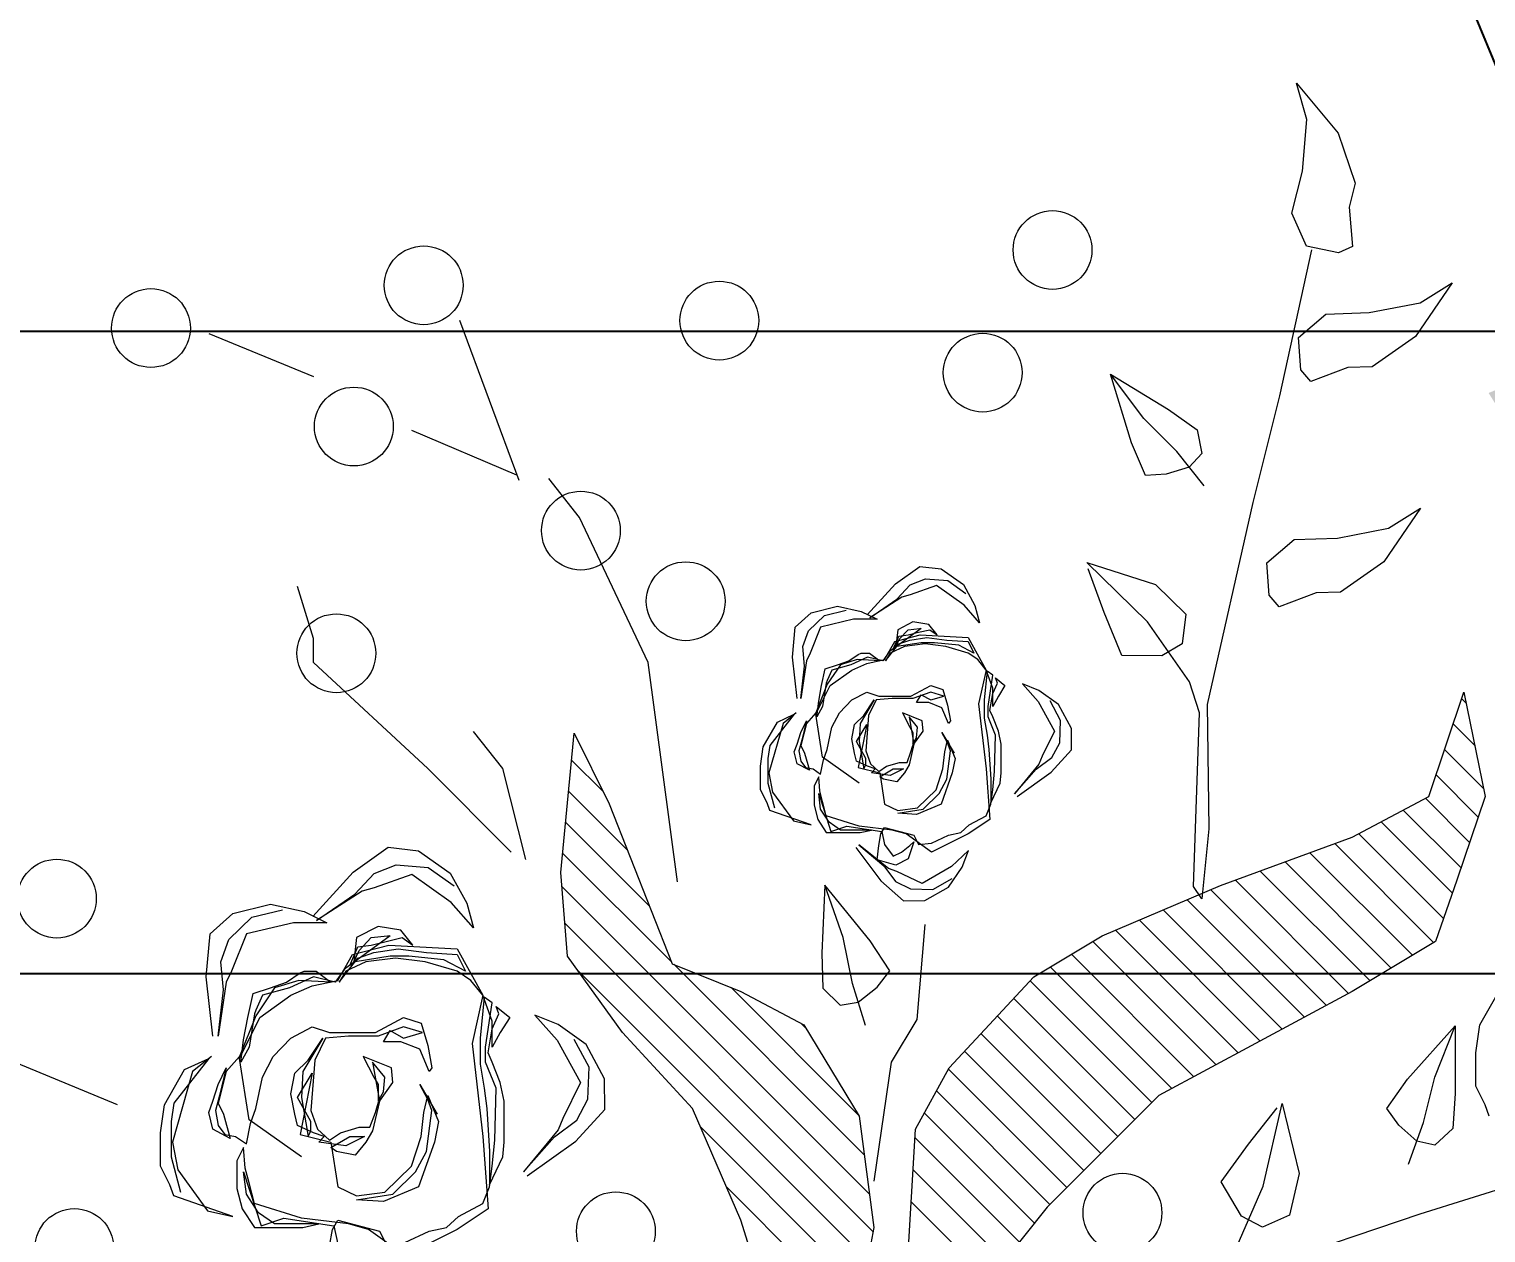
# Model space of a CAD drawing. Header units: millimetres. Extents: x -122165 to 59500, y -31598 to 53500.
# Drawn here: x 2265.6 to 2719.4, y 16633.2 to 17008 of the extents above; entities that cross this region are included whole.
import ezdxf
from ezdxf import colors
from ezdxf.entities.mleader import LeaderData, LeaderLine
from ezdxf.math import Vec2, Vec3

# ---------------------------------------------------------------- set-up
doc = ezdxf.new("R2010")
doc.units = ezdxf.units.MM
doc.header["$MEASUREMENT"] = 0
doc.layers.add('Ano_Line_Parking', color=8, linetype='Continuous')
for name, color, linetype, lineweight in [('ARC_A_ R.C.C', 162, 'Continuous', 40), ('ARC_A_R.C.C. Hatch', 8, 'Continuous', 5), ('I_Fur_text', 7, 'Continuous', 25), ('Lan_Planter', 74, 'Continuous', 13)]:
    doc.layers.add(name, color=color, linetype=linetype, lineweight=lineweight)
doc.styles.get("Standard").update_dxf_attribs({"font": 'ARIALN.TTF'})

# ---------------------------------------------------------------- blocks, each defined once
blk = doc.blocks.new('ARC$1$Existing Layout$0$col gf 180116')
at = {"layer": 'ARC_A_R.C.C. Hatch'}
h = blk.add_hatch(color=256, dxfattribs=at)
h.dxf.hatch_style = 1
h.paths.add_polyline_path([(201.73999, 26.78621), (202.64, 26.78621), (202.64, 26.48621), (201.73999, 26.48621)])
edge = h.paths.add_edge_path()
edge.add_line((216.33999, 22.98621), (216.13999, 22.98621))
edge.add_line((216.13999, 22.98621), (216.13999, 25.58621))
edge.add_line((216.13999, 25.58621), (218.33999, 25.58621))
edge.add_line((218.33999, 25.58621), (218.33999, 22.98621))
edge.add_line((218.33999, 22.98621), (218.03999, 22.98621))
h.paths.add_polyline_path([(207.13999, 25.88621), (207.43999, 25.88621), (207.43999, 26.78621), (207.13999, 26.78621)])
h.paths.add_polyline_path([(208.03999, 20.48621), (208.03999, 20.78621), (207.13999, 20.78621), (207.13999, 20.48621)])
h.paths.add_polyline_path([(202.63999, 32.78621), (202.63999, 32.48621), (201.73999, 32.48621), (201.73999, 32.78621)])
h.paths.add_polyline_path([(191.23999, 20.48621), (191.23999, 20.78621), (190.33999, 20.78621), (190.33999, 20.48621)])
h.paths.add_polyline_path([(184.03999, 20.48621), (184.03999, 20.78621), (183.13999, 20.78621), (183.13999, 20.48621)])
h.paths.add_polyline_path([(220.63999, 14.18621), (220.33999, 14.18621), (220.33999, 13.28621), (220.63999, 13.28621)])
h.paths.add_polyline_path([(220.63999, 20.48621), (220.63999, 20.78621), (219.73999, 20.78621), (219.73999, 20.48621)])
h.paths.add_polyline_path([(220.63999, 25.28621), (220.63999, 25.58621), (219.73999, 25.58621), (219.73999, 25.28621)])
h.paths.add_polyline_path([(220.63999, 32.78621), (220.63999, 32.48621), (219.73999, 32.48621), (219.73999, 32.78621)])
h.paths.add_polyline_path([(220.33999, 37.28621), (220.63999, 37.28621), (220.63999, 38.18621), (220.33999, 38.18621)])
h.paths.add_polyline_path([(201.13999, 43.28621), (201.43999, 43.28621), (201.43999, 44.18621), (201.13999, 44.18621)])
h.paths.add_polyline_path([(196.33999, 43.28621), (196.63999, 43.28621), (196.63999, 44.18621), (196.33999, 44.18621)])
h.paths.add_polyline_path([(190.33999, 43.28621), (190.63999, 43.28621), (190.63999, 44.18621), (190.33999, 44.18621)])
h.paths.add_polyline_path([(207.13999, 43.28621), (207.43999, 43.28621), (207.43999, 44.18621), (207.13999, 44.18621)])
h.paths.add_polyline_path([(220.63999, 56.78621), (220.33999, 56.78621), (220.33999, 55.88621), (220.63999, 55.88621)])
h.paths.add_polyline_path([(220.33999, 50.78621), (220.63999, 50.78621), (220.63999, 49.88621), (220.33999, 49.88621)])
h.paths.add_polyline_path([(226.33999, 50.78621), (226.63999, 50.78621), (226.63999, 49.88621), (226.33999, 49.88621)])
h.paths.add_polyline_path([(220.33999, 43.28621), (220.63999, 43.28621), (220.63999, 44.18621), (220.33999, 44.18621)])
h.paths.add_polyline_path([(232.63999, 44.18621), (232.63999, 43.88621), (231.73999, 43.88621), (231.73999, 44.18621)])
h.paths.add_polyline_path([(232.63999, 50.48621), (232.63999, 50.78621), (231.73999, 50.78621), (231.73999, 50.48621)])
h.paths.add_polyline_path([(232.63999, 55.88621), (232.63999, 56.18621), (231.73999, 56.18621), (231.73999, 55.88621)])
h.paths.add_polyline_path([(213.13999, 43.28621), (213.43999, 43.28621), (213.43999, 44.18621), (213.13999, 44.18621)])
h.paths.add_polyline_path([(226.63999, 7.88621), (226.63999, 8.18621), (225.73999, 8.18621), (225.73999, 7.88621)])
h.paths.add_polyline_path([(226.63999, 13.28621), (226.63999, 13.58621), (225.73999, 13.58621), (225.73999, 13.28621)])
h.paths.add_polyline_path([(201.73999, 20.78621), (201.73999, 20.48621), (202.63999, 20.48621), (202.63999, 20.78621)])
h.paths.add_polyline_path([(184.03999, 25.88621), (184.03999, 26.18621), (183.13999, 26.18621), (183.13999, 25.88621)])
h.paths.add_polyline_path([(183.13999, 14.18621), (183.13999, 13.88621), (184.03999, 13.88621), (184.03999, 14.18621)])
h.paths.add_polyline_path([(202.63999, 13.88621), (202.63999, 14.18621), (201.73999, 14.18621), (201.73999, 13.88621)])
h.paths.add_polyline_path([(196.33999, 13.28621), (196.63999, 13.28621), (196.63999, 14.18621), (196.33999, 14.18621)])
h.paths.add_polyline_path([(190.33999, 13.28621), (190.63999, 13.28621), (190.63999, 14.18621), (190.33999, 14.18621)])
h.paths.add_polyline_path([(196.33999, 25.88621), (196.63999, 25.88621), (196.63999, 26.78621), (196.33999, 26.78621)])
h.paths.add_polyline_path([(190.33999, 25.88621), (190.63999, 25.88621), (190.63999, 26.78621), (190.33999, 26.78621)])
h.paths.add_polyline_path([(214.03999, 13.28621), (214.03999, 13.58621), (213.13999, 13.58621), (213.13999, 13.28621)])
h.paths.add_polyline_path([(213.13999, 20.78621), (213.13999, 20.48621), (214.03999, 20.48621), (214.03999, 20.78621)])
h.paths.add_polyline_path([(213.43999, 26.78621), (213.13999, 26.78621), (213.13999, 25.88621), (213.43999, 25.88621)])
h.paths.add_polyline_path([(214.03999, 32.78621), (214.03999, 32.48621), (213.13999, 32.48621), (213.13999, 32.78621)])
h.paths.add_polyline_path([(214.03999, 7.88621), (214.03999, 8.18621), (213.13999, 8.18621), (213.13999, 7.88621)])
h.paths.add_polyline_path([(226.63999, 20.48621), (226.63999, 20.78621), (225.73999, 20.78621), (225.73999, 20.48621)])
h.paths.add_polyline_path([(226.63999, 25.28621), (226.63999, 25.58621), (225.73999, 25.58621), (225.73999, 25.28621)])
h.paths.add_polyline_path([(226.63999, 32.78621), (226.63999, 32.48621), (225.73999, 32.48621), (225.73999, 32.78621)])
h.paths.add_polyline_path([(226.63999, 37.28621), (226.63999, 37.58621), (225.73999, 37.58621), (225.73999, 37.28621)])
h.paths.add_polyline_path([(225.73999, 44.18621), (225.73999, 43.88621), (226.63999, 43.88621), (226.63999, 44.18621)])
h.paths.add_polyline_path([(226.63999, 56.78621), (226.33999, 56.78621), (226.33999, 55.88621), (226.63999, 55.88621)])
h.paths.add_polyline_path([(214.03999, 55.88621), (214.03999, 56.18621), (213.13999, 56.18621), (213.13999, 55.88621)])
h.paths.add_polyline_path([(213.13999, 37.28621), (213.43999, 37.28621), (213.43999, 38.18621), (213.13999, 38.18621)])
h.paths.add_polyline_path([(214.03999, 50.78621), (213.73999, 50.78621), (213.73999, 49.88621), (214.03999, 49.88621)])
h.paths.add_polyline_path([(207.13999, 37.28621), (207.43999, 37.28621), (207.43999, 38.18621), (207.13999, 38.18621)])
h.paths.add_polyline_path([(207.13999, 49.88621), (207.43999, 49.88621), (207.43999, 50.78621), (207.13999, 50.78621)])
h.paths.add_polyline_path([(183.13999, 50.18621), (183.13999, 49.88621), (184.03999, 49.88621), (184.03999, 50.18621)])
h.paths.add_polyline_path([(183.13999, 38.18621), (183.13999, 37.88621), (184.03999, 37.88621), (184.03999, 38.18621)])
h.paths.add_polyline_path([(201.73999, 37.58621), (201.73999, 37.28621), (202.63999, 37.28621), (202.63999, 37.58621)])
h.paths.add_polyline_path([(196.33999, 37.28621), (196.63999, 37.28621), (196.63999, 38.18621), (196.33999, 38.18621)])
h.paths.add_polyline_path([(190.33999, 37.28621), (190.63999, 37.28621), (190.63999, 38.18621), (190.33999, 38.18621)])
h.paths.add_polyline_path([(201.13999, 49.88621), (201.43999, 49.88621), (201.43999, 50.78621), (201.13999, 50.78621)])
h.paths.add_polyline_path([(196.33999, 49.88621), (196.63999, 49.88621), (196.63999, 50.78621), (196.33999, 50.78621)])
h.paths.add_polyline_path([(190.33999, 49.88621), (190.63999, 49.88621), (190.63999, 50.78621), (190.33999, 50.78621)])
h.paths.add_polyline_path([(220.63999, 8.18621), (220.33999, 8.18621), (220.33999, 7.28621), (220.63999, 7.28621)])
h.paths.add_polyline_path([(195.73999, 20.48621), (195.73999, 20.78621), (196.63999, 20.78621), (196.63999, 20.48621)])
h.paths.add_polyline_path([(183.13999, 43.58621), (183.13999, 43.28621), (184.03999, 43.28621), (184.03999, 43.58621)])
blk = doc.blocks.new('ARC')
at = {"layer": 'ARC_A_ R.C.C', "extrusion": (4.48937e-09, -4.26518e-20, 1), "xscale": 999.9941761349517, "yscale": 999.9941761349517, "zscale": 999.9941761349517}
blk.add_blockref('ARC$1$Existing Layout$0$col gf 180116', (-183138.93, -13286.14, -0.89), dxfattribs=at)
blk = doc.blocks.new('b-85')
at = {"color": 97, "true_color": 0x446a2a}
for p, q in [((201.46, 454), (238.57, 543.73)), ((641.48, 401.86), (617.09, 342.04)), ((467.59, 342.04), (497.28, 351.24)), ((393.37, 276.85), (453.8, 342.04)), ((453.8, 342.04), (467.59, 342.04)), ((586.34, 286.05), (560.89, 226.24)), ((345.65, 229.3), (393.37, 276.85)), ((557.71, 224.7), (648.9, 258.45)), ((393.37, 233.9), (414.57, 250.78)), ((341.41, 220.87), (393.37, 233.9)), ((150.63, 24.78), (326.15, 200.3)), ((282.84, 137.59), (345.1, 199.86)), ((333.99, 200.93), (413.51, 193.26)), ((536.51, 190.19), (558.77, 207.83)), ((112.87, 25.82), (278.58, 191.53)), ((129.14, 22.69), (305.06, 198.6)), ((314.92, 150.27), (362.8, 198.15)), ((347, 162.95), (380.49, 196.44)), ((413.51, 193.26), (373.22, 173.32)), ((380.23, 176.79), (398.18, 194.74)), ((453.8, 151.08), (536.51, 190.19)), ((373.22, 173.32), (282.04, 137.28)), ((199.33, 125.77), (242.81, 165.65)), ((328.69, 134.21), (453.8, 151.08)), ((172.99, 27.75), (281.7, 136.46)), ((282.04, 137.28), (266.13, 98.16)), ((135.72, 98.16), (199.33, 125.77)), ((96.6, 28.95), (188.9, 121.24)), ((80.33, 32.07), (154.63, 106.37)), ((195.67, 31.03), (268.41, 103.76)), ((72.1, 78.22), (135.72, 98.16)), ((266.13, 98.16), (247.05, 62.12)), ((247.05, 62.12), (195.09, 30.68)), ((244.81, 60.76), (248.04, 64)), ((268.06, 51.27), (258.32, 41.49)), ((288.11, 51.86), (268.06, 51.27)), ((326.79, 50.12), (288.11, 51.86)), ((295.1, 24.33), (326.79, 50.12)), ((297, 39.75), (326.79, 50.12)), ((131.48, 22.24), (47.71, 38.35)), ((246.83, 26.96), (270.79, 34.48)), ((258.32, 41.49), (259.99, 31.16)), ((270.79, 34.48), (297, 39.75)), ((195.09, 30.68), (131.48, 22.24)), ((259.99, 31.16), (268.67, 20.34)), ((225.84, 12.27), (157.98, 22.24)), ((268.67, 20.34), (278.02, 13.2)), ((278.02, 13.2), (295.1, 24.33)), ((329.22, 18.17), (317.87, 5.32)), ((250.23, -2.3), (225.84, 12.27)), ((328.93, 9.8), (324.64, 1.36)), ((101.72, -43.53), (146.12, 0.87)), ((108.15, 3.07), (187.67, -1.53)), ((317.87, 5.32), (318.16, -6.93)), ((324.64, 1.36), (324.39, -11.39)), ((112.5, -52.15), (164.46, -0.19)), ((123.27, -60.78), (182.79, -1.25)), ((134.04, -69.4), (196.87, -6.57)), ((187.67, -1.53), (222.66, -20.71)), ((304.3, -6.9), (250.23, -2.3)), ((318.16, -6.93), (325.74, -20.43)), ((144.64, -78.2), (209.4, -13.44)), ((324.39, -11.39), (330.67, -22.43)), ((154.34, -87.9), (221.93, -20.31)), ((222.66, -20.71), (274.62, -69.02)), ((325.74, -20.43), (337.09, -28.19)), ((143.14, -76.69), (83.76, -29.14)), ((164.04, -97.6), (232.13, -29.51)), ((173.73, -107.3), (242.18, -38.86)), ((183.43, -117), (252.23, -48.2)), ((193.12, -126.7), (262.28, -57.55)), ((202.82, -136.4), (272.33, -66.9)), ((274.62, -69.02), (297.94, -108.13)), ((206.76, -140.34), (143.14, -76.69)), ((210.79, -147.84), (280.21, -78.41)), ((217.57, -160.45), (287.46, -90.56)), ((477.11, -133.99), (510.96, -99.29)), ((510.96, -99.29), (498.31, -138.49)), ((224.35, -173.07), (294.71, -102.71)), ((231.13, -185.68), (301.14, -115.67)), ((297.94, -108.13), (326.57, -175.62)), ((457.85, -119.39), (482.42, -109.19)), ((579.25, -124.83), (618.33, -112.87)), ((593.12, -131.84), (618.33, -112.87)), ((618.33, -112.87), (598.23, -145.97)), ((457.61, -142.13), (457.85, -119.39)), ((237.92, -198.3), (306.92, -129.3)), ((560.5, -132.82), (579.25, -124.83)), ((561.23, -144.56), (560.5, -132.82)), ((574.14, -150.68), (593.12, -131.84)), ((266.13, -250.78), (206.76, -140.34)), ((442.74, -158), (477.11, -133.99)), ((498.31, -138.49), (481.39, -155.84)), ((244.7, -210.91), (312.7, -142.92)), ((464.56, -153.73), (457.61, -142.13)), ((565.38, -157.79), (561.23, -144.56)), ((598.23, -145.97), (586.57, -162.29)), ((251.48, -223.53), (318.47, -156.54)), ((481.39, -155.84), (464.56, -153.73)), ((554.56, -166.39), (574.14, -150.68)), ((573.03, -164.94), (565.38, -157.79)), ((319.06, -164.89), (325.97, -160.3)), ((358.93, -168.98), (319.06, -164.89)), ((325.97, -160.3), (425.08, -163.61)), ((425.08, -163.61), (442.74, -158)), ((586.57, -162.29), (573.03, -164.94)), ((258.26, -236.14), (324.25, -170.16)), ((429.86, -168.08), (358.93, -168.98)), ((545.14, -194.16), (429.86, -168.08)), ((139.12, -289.41), (101.37, -177.41)), ((137.97, -187.59), (157.51, -175.96)), ((157.51, -175.96), (179.02, -191.63)), ((326.57, -175.62), (354.14, -250.78)), ((116.68, -183.16), (155.08, -200.01)), ((131.69, -199.57), (137.97, -187.59)), ((265.05, -248.76), (329.69, -184.12)), ((179.02, -191.63), (199.74, -208.01)), ((272.26, -260.95), (334.89, -198.31)), ((605.92, -209.29), (545.14, -194.16)), ((138.64, -215.03), (131.69, -199.57)), ((155.08, -200.01), (202.33, -210.84)), ((485.54, -209.05), (492.25, -203.42)), ((492.25, -203.42), (510.72, -201.97)), ((510.72, -201.97), (523.96, -217.75)), ((162.27, -220.45), (138.64, -215.03)), ((202.33, -210.84), (162.27, -220.45)), ((279.55, -273.05), (340.1, -212.5)), ((493.57, -230.17), (485.54, -209.05)), ((689.2, -227.58), (605.92, -209.29)), ((523.96, -217.75), (524.88, -242.41)), ((614.1, -227.13), (620.81, -221.5)), ((620.81, -221.5), (639.28, -220.05)), ((639.28, -220.05), (652.52, -235.83)), ((691.34, -224.77), (710.17, -216.41)), ((710.17, -216.41), (734.13, -222.36)), ((734.13, -222.36), (763.7, -224.96)), ((784.44, -219.08), (755.76, -242.74)), ((763.7, -224.96), (784.44, -219.08)), ((286.84, -285.16), (345.3, -226.69)), ((493.96, -244.14), (493.57, -230.17)), ((622.13, -248.25), (614.1, -227.13)), ((687.62, -242.92), (691.34, -224.77)), ((294.13, -297.27), (350.51, -240.89)), ((652.52, -235.83), (653.44, -260.5)), ((511.29, -268.84), (493.96, -244.14)), ((524.88, -242.41), (530.57, -271.55)), ((622.52, -262.22), (622.13, -248.25)), ((691.18, -250.93), (687.62, -242.92)), ((713.69, -249.06), (691.18, -250.93)), ((727.22, -252.55), (713.69, -249.06)), ((755.76, -242.74), (727.22, -252.55)), ((294.76, -298.32), (266.13, -250.78)), ((307.87, -302.92), (356.18, -254.61)), ((354.14, -250.78), (377.46, -294.49)), ((639.85, -286.92), (622.52, -262.22)), ((653.44, -260.5), (659.13, -289.63)), ((189.85, -277.33), (199.49, -270.59)), ((199.49, -270.59), (216.08, -282.44)), ((322.23, -307.96), (362.93, -267.26)), ((541.96, -289.85), (511.29, -268.84)), ((530.57, -271.55), (541.96, -289.85)), ((180.71, -287.76), (189.85, -277.33)), ((216.08, -282.44), (246.63, -309.58)), ((336.66, -312.93), (369.68, -279.91)), ((157.85, -349.18), (139.12, -289.41)), ((167.74, -282.99), (191.35, -291.54)), ((178.59, -298.01), (180.71, -287.76)), ((670.53, -307.93), (639.85, -286.92)), ((659.13, -289.63), (670.53, -307.93)), ((187.91, -308.2), (178.59, -298.01)), ((191.35, -291.54), (217.31, -297.94)), ((217.31, -297.94), (246.63, -309.58)), ((329.75, -310.59), (294.76, -298.32)), ((351.16, -317.82), (376.43, -292.55)), ((365.67, -322.72), (389.76, -298.62)), ((377.46, -294.49), (436.84, -314.43)), ((382.02, -325.76), (404.28, -303.5)), ((207.91, -309.65), (187.91, -308.2)), ((246.63, -309.58), (207.91, -309.65)), ((377.46, -326.7), (329.75, -310.59)), ((436.84, -314.43), (377.46, -326.7)), ((406.47, -320.7), (418.81, -308.37)), ((430.92, -315.65), (433.33, -313.25))]:
    blk.add_line(p, q, dxfattribs=at)
at = {"color": 30, "true_color": 0xef731a}
for p, q in [((149.5, 421.8), (155.86, 424.1)), ((155.86, 424.1), (166.47, 429.46)), ((166.47, 429.46), (185.55, 429.46)), ((185.55, 429.46), (201.46, 427.16)), ((201.46, 427.16), (221.6, 415.66)), ((137.84, 388.05), (149.5, 421.8)), ((164.35, 419.49), (141.02, 402.62)), ((171.77, 423.33), (151.62, 417.96)), ((180.25, 422.56), (164.35, 419.49)), ((191.91, 423.33), (171.77, 423.33)), ((220.54, 411.06), (180.25, 422.56)), ((202.52, 421.8), (191.91, 423.33)), ((227.96, 401.86), (202.52, 421.8)), ((229.02, 400.32), (220.54, 411.06)), ((221.6, 415.66), (227.96, 401.86)), ((141.02, 402.62), (137.84, 388.05)), ((182.37, 389.59), (187.67, 399.56)), ((187.67, 399.56), (197.21, 401.86)), ((197.21, 401.86), (203.58, 399.56)), ((203.58, 399.56), (213.12, 396.49)), ((240.69, 399.56), (274.62, 403.39)), ((274.62, 403.39), (299, 401.09)), ((299, 401.09), (310.67, 388.05)), ((196.15, 393.42), (182.37, 389.59)), ((184.49, 392.65), (183.43, 386.52)), ((189.79, 396.49), (184.49, 392.65)), ((198.27, 398.02), (189.79, 396.49)), ((202.52, 396.49), (196.15, 393.42)), ((206.76, 395.72), (198.27, 398.02)), ((220.54, 391.89), (202.52, 396.49)), ((222.66, 391.89), (206.76, 395.72)), ((213.12, 396.49), (222.66, 391.89)), ((229.02, 384.22), (220.54, 391.89)), ((240.69, 396.49), (267.19, 393.42)), ((271.43, 391.89), (240.69, 396.49)), ((267.19, 393.42), (283.1, 394.95)), ((277.8, 388.82), (271.43, 391.89)), ((283.1, 394.95), (295.82, 390.35)), ((142.08, 382.68), (131.48, 375.78)), ((153.74, 385.75), (142.08, 382.68)), ((169.65, 385.75), (153.74, 385.75)), ((177.07, 381.92), (169.65, 385.75)), ((183.43, 386.52), (179.19, 380.38)), ((192.97, 378.85), (227.96, 384.22)), ((225.84, 383.45), (238.57, 381.92)), ((234.32, 378.85), (225.84, 383.45)), ((227.96, 384.22), (251.29, 372.71)), ((252.35, 375.01), (229.02, 384.22)), ((299, 380.38), (277.8, 388.82)), ((295.82, 390.35), (308.54, 377.31)), ((310.67, 388.05), (315.97, 366.58)), ((131.48, 375.78), (131.48, 366.58)), ((163.28, 381.92), (132.54, 371.95)), ((136.78, 348.94), (145.26, 375.78)), ((139.96, 373.48), (150.56, 380.38)), ((145.26, 375.78), (156.92, 378.85)), ((150.56, 380.38), (163.28, 381.92)), ((156.92, 378.85), (165.41, 381.15)), ((165.41, 381.15), (177.07, 381.92)), ((171.77, 348.94), (192.97, 378.85)), ((179.19, 380.38), (190.85, 378.08)), ((190.85, 378.08), (199.33, 375.01)), ((199.33, 375.01), (217.36, 371.18)), ((253.41, 375.78), (234.32, 378.85)), ((238.57, 381.92), (251.29, 379.62)), ((251.29, 379.62), (265.07, 376.55)), ((268.25, 364.28), (252.35, 375.01)), ((255.53, 375.01), (253.41, 375.78)), ((264.01, 371.18), (255.53, 375.01)), ((265.07, 376.55), (268.25, 366.58)), ((305.36, 353.54), (299, 380.38)), ((308.54, 377.31), (312.79, 359.68)), ((131.48, 366.58), (131.48, 348.17)), ((132.54, 371.95), (136.78, 358.91)), ((133.6, 364.28), (139.96, 373.48)), ((217.36, 371.18), (229.02, 365.04)), ((251.29, 372.71), (264.01, 355.07)), ((268.25, 355.84), (264.01, 371.18)), ((268.25, 366.58), (271.43, 357.38)), ((315.97, 366.58), (311.73, 347.41)), ((136.78, 358.91), (132.54, 330.53)), ((133.6, 338.97), (133.6, 364.28)), ((229.02, 365.04), (239.63, 355.07)), ((272.49, 350.47), (268.25, 364.28)), ((184.49, 349.71), (180.25, 332.07)), ((219.48, 342.8), (184.49, 349.71)), ((185.55, 342.04), (189.79, 351.24)), ((189.79, 351.24), (196.15, 352.77)), ((191.91, 343.57), (205.7, 351.24)), ((196.15, 352.77), (207.82, 355.07)), ((205.7, 351.24), (219.48, 342.8)), ((207.82, 355.07), (219.48, 352.77)), ((219.48, 352.77), (226.9, 345.11)), ((239.63, 355.07), (245.99, 342.8)), ((264.01, 355.07), (269.31, 342.8)), ((274.62, 342.04), (268.25, 355.84)), ((271.43, 357.38), (276.74, 349.71)), ((271.43, 332.07), (272.49, 350.47)), ((276.74, 349.71), (277.8, 347.41)), ((305.36, 334.37), (305.36, 353.54)), ((131.48, 348.17), (133.6, 338.97)), ((133.6, 322.1), (136.78, 348.94)), ((205.7, 348.94), (183.43, 345.11)), ((183.43, 345.11), (186.61, 343.57)), ((183.43, 335.9), (185.55, 342.04)), ((186.61, 343.57), (191.91, 343.57)), ((198.27, 343.57), (187.67, 339.74)), ((226.9, 341.27), (198.27, 343.57)), ((220.54, 348.17), (205.7, 348.94)), ((239.63, 336.67), (220.54, 348.17)), ((226.9, 345.11), (239.63, 336.67)), ((239.63, 335.14), (226.9, 341.27)), ((245.99, 342.8), (242.81, 332.83)), ((269.31, 342.8), (272.49, 328.23)), ((271.43, 329.77), (274.62, 342.04)), ((277.8, 347.41), (277.8, 340.5)), ((311.73, 347.41), (305.36, 334.37)), ((308.91, 342.36), (334.16, 319.38)), ((120.87, 332.83), (130.42, 331.3)), ((178.13, 323.63), (180.25, 338.97)), ((180.25, 338.97), (183.43, 335.9)), ((187.67, 339.74), (181.31, 332.83)), ((181.31, 332.83), (185.55, 326.7)), ((240.69, 322.1), (239.63, 335.14)), ((242.81, 332.83), (242.81, 306.76)), ((277.8, 340.5), (271.43, 332.07)), ((306.6, 340.34), (321.77, 318.39)), ((323.42, 314.19), (306.6, 340.34)), ((132.54, 330.53), (121.93, 328.23)), ((135.72, 328.23), (129.36, 304.46)), ((130.42, 331.3), (135.72, 328.23)), ((154.8, 328.23), (149.5, 317.5)), ((180.25, 332.07), (154.8, 328.23)), ((172.83, 318.26), (174.95, 329)), ((174.95, 329), (177.07, 332.07)), ((177.07, 332.07), (183.43, 321.33)), ((185.55, 326.7), (188.73, 315.96)), ((278.86, 324.4), (271.43, 329.77)), ((271.43, 327.47), (285.22, 316.73)), ((277.8, 323.63), (271.43, 327.47)), ((272.49, 328.23), (287.34, 319.8)), ((297.94, 298.32), (278.86, 324.4)), ((130.42, 310.59), (133.6, 322.1)), ((146.32, 302.16), (147.38, 317.5)), ((147.38, 317.5), (150.56, 296.79)), ((149.5, 317.5), (151.62, 301.39)), ((180.25, 312.13), (172.83, 318.26)), ((183.43, 312.9), (178.13, 323.63)), ((183.43, 321.33), (183.43, 312.9)), ((188.73, 315.96), (188.73, 309.83)), ((240.69, 305.23), (240.69, 322.1)), ((283.1, 312.13), (277.8, 323.63)), ((280.98, 321.33), (291.58, 316.73)), ((283.1, 318.26), (280.98, 321.33)), ((283.1, 319.03), (289.46, 315.96)), ((296.88, 317.5), (283.1, 319.03)), ((286.28, 298.32), (283.1, 318.26)), ((285.22, 316.73), (288.4, 307.53)), ((287.34, 319.8), (292.64, 299.09)), ((289.46, 315.96), (296.88, 309.06)), ((291.58, 316.73), (292.64, 309.06)), ((303.24, 305.23), (296.88, 317.5)), ((321.77, 318.39), (333.41, 307.44)), ((334.16, 319.38), (348.51, 299.53)), ((115.57, 289.89), (130.42, 310.59)), ((186.61, 308.29), (180.25, 312.13)), ((203.58, 304.46), (186.61, 308.29)), ((188.73, 309.83), (197.21, 306.76)), ((225.84, 308.29), (203.58, 304.46)), ((229.02, 313.66), (217.36, 307.53)), ((217.36, 301.39), (225.84, 308.29)), ((222.66, 297.56), (229.02, 313.66)), ((285.22, 295.26), (283.1, 312.13)), ((292.64, 309.06), (294.76, 300.62)), ((296.88, 309.06), (297.94, 299.86)), ((325.3, 307.38), (323.42, 314.19)), ((129.36, 304.46), (121.93, 300.62)), ((154.8, 282.22), (146.32, 302.16)), ((151.62, 301.39), (166.47, 286.05)), ((197.21, 306.76), (202.52, 305.23)), ((202.52, 305.23), (214.18, 296.79)), ((203.58, 305.23), (208.88, 302.16)), ((213.12, 305.23), (203.58, 305.23)), ((208.88, 302.16), (217.36, 301.39)), ((217.36, 307.53), (213.12, 305.23)), ((237.51, 302.16), (243.87, 298.32)), ((237.51, 292.19), (237.51, 302.16)), ((245.99, 290.66), (240.69, 305.23)), ((242.81, 306.76), (251.29, 290.66)), ((288.4, 307.53), (290.52, 293.72)), ((294.76, 300.62), (296.88, 291.42)), ((297.94, 299.86), (297.94, 298.32)), ((301.12, 292.19), (303.24, 305.23)), ((332.94, 285.87), (325.3, 307.38)), ((333.41, 307.44), (338.34, 294.84)), ((348.51, 299.53), (346.4, 282.16)), ((150.56, 296.79), (163.28, 283.75)), ((214.18, 296.79), (222.66, 297.56)), ((233.26, 281.45), (237.51, 292.19)), ((243.87, 298.32), (239.63, 290.66)), ((283.1, 278.38), (285.22, 295.26)), ((286.28, 287.59), (286.28, 298.32)), ((290.52, 293.72), (288.4, 277.62)), ((292.64, 299.09), (290.52, 259.98)), ((292.64, 285.29), (301.12, 292.19)), ((296.88, 291.42), (292.64, 285.29)), ((338.34, 294.84), (336.93, 276.68)), ((130.42, 259.98), (115.57, 289.89)), ((122.99, 289.89), (129.36, 276.08)), ((163.28, 283.75), (174.95, 277.62)), ((166.47, 286.05), (183.43, 280.69)), ((239.63, 290.66), (242.81, 279.92)), ((242.81, 279.92), (245.99, 290.66)), ((251.29, 290.66), (248.11, 280.69)), ((284.16, 267.65), (286.28, 287.59)), ((316.96, 263.39), (332.94, 285.87)), ((129.36, 276.08), (131.48, 266.11)), ((180.25, 273.02), (154.8, 282.22)), ((174.95, 277.62), (198.27, 274.55)), ((183.43, 280.69), (197.21, 279.15)), ((206.76, 276.85), (191.91, 270.72)), ((213.12, 281.45), (196.15, 271.48)), ((197.21, 279.15), (206.76, 276.85)), ((198.27, 274.55), (204.64, 276.85)), ((204.64, 276.85), (213.12, 281.45)), ((220.54, 276.08), (233.26, 281.45)), ((222.66, 274.55), (220.54, 276.08)), ((235.38, 276.85), (222.66, 274.55)), ((248.11, 280.69), (235.38, 276.85)), ((277.8, 259.98), (283.1, 278.38)), ((288.4, 277.62), (287.34, 259.98)), ((336.93, 276.68), (326.46, 261.86)), ((346.4, 282.16), (333.75, 264.02)), ((131.48, 266.11), (137.84, 259.21)), ((191.91, 270.72), (180.25, 273.02)), ((277.8, 255.38), (284.16, 267.65)), ((142.08, 242.34), (130.42, 259.98)), ((137.84, 259.21), (145.26, 245.41)), ((290.52, 259.98), (264.01, 245.41)), ((272.49, 252.31), (277.8, 259.98)), ((287.34, 259.98), (277.8, 255.38)), ((302.54, 250.75), (316.96, 263.39)), ((333.75, 264.02), (316.54, 254.57)), ((236.44, 251.54), (183.43, 245.41)), ((264.01, 245.41), (236.44, 251.54)), ((264.01, 245.41), (272.49, 252.31)), ((316.54, 254.57), (302.54, 250.75)), ((183.43, 245.41), (142.08, 242.34)), ((145.26, 245.41), (154.8, 241.57)), ((154.8, 241.57), (166.47, 240.04)), ((155.86, 241.57), (171.77, 233.9)), ((174.95, 241.57), (155.86, 241.57)), ((199.33, 243.11), (174.95, 241.57)), ((211, 244.64), (199.33, 243.11)), ((224.78, 246.94), (211, 244.64)), ((211, 237.74), (225.84, 243.87)), ((239.63, 246.94), (224.78, 246.94)), ((225.84, 243.87), (234.32, 243.87)), ((225.84, 240.04), (231.14, 242.34)), ((231.14, 242.34), (244.93, 240.04)), ((234.32, 243.87), (259.77, 240.04)), ((262.95, 244.64), (239.63, 246.94)), ((249.17, 240.04), (264.01, 245.41)), ((259.77, 240.04), (262.95, 244.64)), ((166.47, 240.04), (181.31, 238.51)), ((171.77, 233.9), (180.25, 233.14)), ((180.25, 233.14), (189.79, 233.14)), ((181.31, 238.51), (211, 237.74)), ((189.79, 233.14), (203.58, 233.14)), ((203.58, 233.14), (214.18, 235.44)), ((214.18, 235.44), (225.84, 240.04)), ((234.32, 240.04), (249.17, 240.04)), ((242.81, 235.44), (234.32, 240.04)), ((251.29, 230.07), (242.81, 235.44)), ((244.93, 240.04), (253.41, 236.21)), ((257.65, 237.74), (251.29, 230.07)), ((253.41, 236.21), (257.65, 237.74)), ((160.95, 220.15), (180.84, 192.39)), ((163.23, 222.2), (183.27, 204.58)), ((187.25, 202.46), (163.23, 222.2)), ((252.68, 215.82), (238.45, 202.98)), ((247.26, 202.37), (252.68, 215.82)), ((183.27, 204.58), (192.79, 191.75)), ((193.79, 199.8), (187.25, 202.46)), ((214.26, 189.71), (193.79, 199.8)), ((238.45, 202.98), (214.26, 189.71)), ((235.88, 186.37), (247.26, 202.37)), ((286.28, 197.09), (333.99, 200.93)), ((180.84, 192.39), (198.89, 175.84)), ((192.79, 191.75), (204.73, 185.39)), ((222.93, 184.68), (238.87, 193.36)), ((242.81, 165.65), (286.28, 197.09)), ((204.73, 185.39), (222.93, 184.68)), ((216.38, 175.91), (235.88, 186.37)), ((198.89, 175.84), (216.38, 175.91)), ((369.41, 81.6), (373.86, 83.21)), ((373.86, 83.21), (381.28, 86.97)), ((381.28, 86.97), (394.64, 86.97)), ((394.64, 86.97), (405.77, 85.36)), ((405.77, 85.36), (419.88, 77.3)), ((361.24, 57.98), (369.41, 81.6)), ((379.8, 79.99), (363.47, 68.18)), ((384.99, 82.67), (370.89, 78.91)), ((390.93, 82.14), (379.8, 79.99)), ((399.09, 82.67), (384.99, 82.67)), ((419.13, 74.08), (390.93, 82.14)), ((406.52, 81.6), (399.09, 82.67)), ((424.33, 67.64), (406.52, 81.6)), ((419.88, 77.3), (424.33, 67.64)), ((363.47, 68.18), (361.24, 57.98)), ((396.12, 66.03), (402.8, 67.64)), ((402.8, 67.64), (407.26, 66.03)), ((425.07, 66.57), (419.13, 74.08)), ((433.23, 66.03), (456.99, 68.71)), ((456.99, 68.71), (474.06, 67.1)), ((474.06, 67.1), (482.22, 57.98)), ((392.41, 59.05), (396.12, 66.03)), ((402.06, 61.74), (392.41, 59.05)), ((393.9, 61.2), (393.16, 56.9)), ((397.61, 63.88), (393.9, 61.2)), ((403.55, 64.96), (397.61, 63.88)), ((406.52, 63.88), (402.06, 61.74)), ((409.48, 63.35), (403.55, 64.96)), ((419.13, 60.66), (406.52, 63.88)), ((407.26, 66.03), (413.94, 63.88)), ((420.62, 60.66), (409.48, 63.35)), ((413.94, 63.88), (420.62, 60.66)), ((425.07, 55.29), (419.13, 60.66)), ((433.23, 63.88), (451.79, 61.74)), ((454.76, 60.66), (433.23, 63.88)), ((451.79, 61.74), (462.92, 62.81)), ((459.21, 58.51), (454.76, 60.66)), ((474.06, 52.61), (459.21, 58.51)), ((462.92, 62.81), (471.83, 59.59)), ((471.83, 59.59), (480.74, 50.46)), ((364.21, 54.22), (356.79, 49.39)), ((379.05, 53.68), (357.53, 46.7)), ((362.73, 47.78), (370.15, 52.61)), ((372.37, 56.37), (364.21, 54.22)), ((366.44, 49.39), (374.6, 51.54)), ((370.15, 52.61), (379.05, 53.68)), ((383.51, 56.37), (372.37, 56.37)), ((374.6, 51.54), (380.54, 53.15)), ((380.54, 53.15), (388.7, 53.68)), ((388.7, 53.68), (383.51, 56.37)), ((384.99, 30.6), (399.84, 51.54)), ((393.16, 56.9), (390.19, 52.61)), ((390.19, 52.61), (398.35, 51)), ((398.35, 51), (404.29, 48.85)), ((399.84, 51.54), (424.33, 55.29)), ((422.84, 54.76), (431.75, 53.68)), ((428.78, 51.54), (422.84, 54.76)), ((424.33, 55.29), (440.66, 47.24)), ((441.4, 48.85), (425.07, 55.29)), ((442.14, 49.39), (428.78, 51.54)), ((431.75, 53.68), (440.66, 52.07)), ((440.66, 52.07), (450.31, 49.93)), ((450.31, 49.93), (452.53, 42.95)), ((478.51, 33.82), (474.06, 52.61)), ((480.74, 50.46), (483.7, 38.11)), ((482.22, 57.98), (485.93, 42.95)), ((356.79, 49.39), (356.79, 42.95)), ((356.79, 42.95), (356.79, 30.06)), ((357.53, 46.7), (360.5, 37.58)), ((358.27, 41.34), (362.73, 47.78)), ((360.5, 30.6), (366.44, 49.39)), ((404.29, 48.85), (416.91, 46.17)), ((416.91, 46.17), (425.07, 41.87)), ((425.07, 41.87), (432.49, 34.89)), ((440.66, 47.24), (449.56, 34.89)), ((452.53, 41.34), (441.4, 48.85)), ((443.63, 48.85), (442.14, 49.39)), ((449.56, 46.17), (443.63, 48.85)), ((452.53, 35.43), (449.56, 46.17)), ((452.53, 42.95), (454.76, 36.5)), ((485.93, 42.95), (482.96, 29.53)), ((360.5, 37.58), (357.53, 17.72)), ((358.27, 23.62), (358.27, 41.34)), ((397.61, 32.21), (402.06, 33.28)), ((402.06, 33.28), (410.23, 34.89)), ((410.23, 34.89), (418.39, 33.28)), ((418.39, 33.28), (423.59, 27.92)), ((432.49, 34.89), (436.95, 26.3)), ((449.56, 34.89), (453.27, 26.3)), ((455.5, 31.67), (452.53, 41.34)), ((456.99, 25.77), (452.53, 35.43)), ((454.76, 36.5), (458.47, 31.14)), ((478.51, 20.4), (478.51, 33.82)), ((348.38, 32.46), (329.22, 18.17)), ((336.35, 13.82), (349.85, 30.89)), ((349.85, 30.89), (337.78, 16.63)), ((356.79, 30.06), (358.27, 23.62)), ((358.27, 11.81), (360.5, 30.6)), ((393.9, 31.14), (390.93, 18.79)), ((408.74, 30.6), (393.16, 27.92)), ((393.16, 27.92), (395.38, 26.84)), ((393.16, 21.47), (394.64, 25.77)), ((418.39, 26.3), (393.9, 31.14)), ((394.64, 25.77), (397.61, 32.21)), ((395.38, 26.84), (399.09, 26.84)), ((403.55, 26.84), (396.12, 24.16)), ((399.09, 26.84), (408.74, 32.21)), ((423.59, 25.23), (403.55, 26.84)), ((408.74, 32.21), (418.39, 26.3)), ((419.13, 30.06), (408.74, 30.6)), ((432.49, 22.01), (419.13, 30.06)), ((423.59, 27.92), (432.49, 22.01)), ((432.49, 20.94), (423.59, 25.23)), ((436.95, 26.3), (434.72, 19.33)), ((453.27, 26.3), (455.5, 16.1)), ((454.76, 18.79), (455.5, 31.67)), ((454.76, 17.18), (456.99, 25.77)), ((458.47, 31.14), (459.21, 29.53)), ((459.21, 29.53), (459.21, 24.69)), ((482.96, 29.53), (478.51, 20.4)), ((480.99, 25.99), (498.67, 9.91)), ((337.78, 16.63), (328.93, 9.8)), ((338.23, 9.66), (341.2, 20.4)), ((341.2, 20.4), (349.37, 19.33)), ((349.37, 19.33), (356.05, 18.25)), ((357.53, 17.72), (350.11, 16.1)), ((356.05, 18.25), (359.76, 16.1)), ((390.93, 18.79), (373.12, 16.1)), ((385.73, 9.13), (387.22, 16.64)), ((387.22, 16.64), (388.7, 18.79)), ((388.7, 18.79), (393.16, 11.27)), ((389.44, 12.88), (390.93, 23.62)), ((390.93, 23.62), (393.16, 21.47)), ((396.12, 24.16), (391.67, 19.33)), ((391.67, 19.33), (394.64, 15.03)), ((433.23, 11.81), (432.49, 20.94)), ((434.72, 19.33), (434.72, 1.07)), ((459.21, 24.69), (454.76, 18.79)), ((459.95, 13.42), (454.76, 17.18)), ((479.38, 24.58), (490, 9.21)), ((491.15, 6.27), (479.38, 24.58)), ((327.79, -5.26), (334.57, 9.21)), ((334.57, 9.21), (336.35, 13.82)), ((341.94, 2.68), (338.23, 9.66)), ((350.11, 16.1), (343.43, 11.27)), ((343.43, 11.27), (345.65, 6.44)), ((359.76, 16.1), (355.3, -0.54)), ((356.05, 3.76), (358.27, 11.81)), ((367.18, -2.15), (367.92, 8.59)), ((367.92, 8.59), (370.15, -5.91)), ((373.12, 16.1), (369.41, 8.59)), ((369.41, 8.59), (370.89, -2.68)), ((390.93, 4.83), (385.73, 9.13)), ((393.16, 5.37), (389.44, 12.88)), ((393.16, 11.27), (393.16, 5.37)), ((394.64, 15.03), (396.87, 7.52)), ((433.23, 0), (433.23, 11.81)), ((454.76, 15.57), (464.41, 8.05)), ((459.21, 12.88), (454.76, 15.57)), ((455.5, 16.1), (465.89, 10.2)), ((462.92, 4.83), (459.21, 12.88)), ((473.31, -4.83), (459.95, 13.42)), ((461.44, 11.27), (468.86, 8.05)), ((462.92, 9.13), (461.44, 11.27)), ((462.92, 9.66), (467.38, 7.52)), ((472.57, 8.59), (462.92, 9.66)), ((465.15, -4.83), (462.92, 9.13)), ((465.89, 10.2), (469.6, -4.29)), ((477.02, 0), (472.57, 8.59)), ((490, 9.21), (498.14, 1.55)), ((498.67, 9.91), (508.71, -3.99)), ((351.59, -0.54), (341.94, 2.68)), ((345.65, 6.44), (349.37, 1.61)), ((345.65, -10.74), (356.05, 3.76)), ((349.37, 1.61), (351.59, -0.54)), ((395.38, 2.15), (390.93, 4.83)), ((407.26, -0.54), (395.38, 2.15)), ((396.87, 7.52), (396.87, 3.22)), ((396.87, 3.22), (402.8, 1.07)), ((402.8, 1.07), (406.52, 0)), ((406.52, 0), (414.68, -5.91)), ((422.84, 2.15), (407.26, -0.54)), ((407.26, 0), (410.97, -2.15)), ((413.94, 0), (407.26, 0)), ((416.91, 1.61), (413.94, 0)), ((425.07, 5.91), (416.91, 1.61)), ((416.91, -2.68), (422.84, 2.15)), ((420.62, -5.37), (425.07, 5.91)), ((436.95, -10.2), (433.23, 0)), ((434.72, 1.07), (440.66, -10.2)), ((464.41, -6.98), (462.92, 4.83)), ((464.41, 8.05), (466.63, 1.61)), ((466.63, 1.61), (468.12, -8.05)), ((467.38, 7.52), (472.57, 2.68)), ((468.86, 8.05), (469.6, 2.68)), ((469.6, 2.68), (471.09, -3.22)), ((472.57, 2.68), (473.31, -3.76)), ((475.54, -9.13), (477.02, 0)), ((492.47, 1.51), (491.15, 6.27)), ((497.81, -13.55), (492.47, 1.51)), ((498.14, 1.55), (501.59, -7.27)), ((337.4, -22.01), (327.79, -5.26)), ((355.3, -0.54), (350.11, -3.22)), ((350.11, -3.22), (350.85, -10.74)), ((373.12, -16.1), (367.18, -2.15)), ((370.15, -5.91), (379.05, -15.03)), ((370.89, -2.68), (381.28, -13.42)), ((410.97, -2.15), (416.91, -2.68)), ((414.68, -5.91), (420.62, -5.37)), ((431.01, -2.15), (435.46, -4.83)), ((431.01, -9.13), (431.01, -2.15)), ((435.46, -4.83), (432.49, -10.2)), ((462.92, -18.79), (464.41, -6.98)), ((465.15, -12.35), (465.15, -4.83)), ((468.12, -8.05), (466.63, -19.33)), ((469.6, -4.29), (468.12, -31.67)), ((471.09, -3.22), (472.57, -9.66)), ((473.31, -3.76), (473.31, -4.83)), ((501.59, -7.27), (500.6, -19.99)), ((508.71, -3.99), (507.23, -16.15)), ((356.05, -31.67), (345.65, -10.74)), ((350.85, -10.74), (355.3, -20.4)), ((390.93, -22.55), (373.12, -16.1)), ((379.05, -15.03), (387.22, -19.33)), ((381.28, -13.42), (393.16, -17.18)), ((428.04, -16.64), (431.01, -9.13)), ((432.49, -10.2), (434.72, -17.72)), ((434.72, -17.72), (436.95, -10.2)), ((440.66, -10.2), (438.43, -17.18)), ((463.67, -26.3), (465.15, -12.35)), ((469.6, -13.96), (475.54, -9.13)), ((472.57, -9.66), (469.6, -13.96)), ((486.62, -29.28), (497.81, -13.55)), ((507.23, -16.15), (498.38, -28.85)), ((346.58, -31.79), (337.4, -22.01)), ((355.3, -20.4), (356.79, -27.38)), ((387.22, -19.33), (403.55, -21.47)), ((399.09, -24.16), (390.93, -22.55)), ((393.16, -17.18), (402.8, -18.25)), ((409.48, -19.86), (399.09, -24.16)), ((413.94, -16.64), (402.06, -23.62)), ((402.8, -18.25), (409.48, -19.86)), ((403.55, -21.47), (408, -19.86)), ((408, -19.86), (413.94, -16.64)), ((419.13, -20.4), (428.04, -16.64)), ((420.62, -21.47), (419.13, -20.4)), ((429.52, -19.86), (420.62, -21.47)), ((438.43, -17.18), (429.52, -19.86)), ((459.21, -31.67), (462.92, -18.79)), ((466.63, -19.33), (465.89, -31.67)), ((500.6, -19.99), (493.28, -30.36)), ((337.09, -28.19), (346.58, -31.79)), ((364.21, -44.02), (356.05, -31.67)), ((356.79, -27.38), (361.24, -32.21)), ((361.24, -32.21), (366.44, -41.87)), ((468.12, -31.67), (449.56, -41.87)), ((455.5, -37.04), (459.21, -31.67)), ((459.21, -34.89), (463.67, -26.3)), ((465.89, -31.67), (459.21, -34.89)), ((476.53, -38.13), (486.62, -29.28)), ((498.38, -28.85), (486.33, -35.46)), ((430.27, -37.58), (393.16, -41.87)), ((422.1, -40.8), (412.45, -42.41)), ((432.49, -40.8), (422.1, -40.8)), ((449.56, -41.87), (430.27, -37.58)), ((448.82, -42.41), (432.49, -40.8)), ((449.56, -41.87), (455.5, -37.04)), ((486.33, -35.46), (476.53, -38.13)), ((393.16, -41.87), (364.21, -44.02)), ((366.44, -41.87), (373.12, -44.56)), ((373.12, -44.56), (381.28, -45.63)), ((373.86, -44.56), (384.99, -49.93)), ((387.22, -44.56), (373.86, -44.56)), ((381.28, -45.63), (391.67, -46.7)), ((404.29, -43.48), (387.22, -44.56)), ((391.67, -46.7), (412.45, -47.24)), ((412.45, -42.41), (404.29, -43.48)), ((407.26, -50.46), (414.68, -48.85)), ((412.45, -47.24), (422.84, -42.95)), ((414.68, -48.85), (422.84, -45.63)), ((422.84, -42.95), (428.78, -42.95)), ((422.84, -45.63), (426.55, -44.02)), ((426.55, -44.02), (436.2, -45.63)), ((428.78, -42.95), (446.59, -45.63)), ((428.78, -45.63), (439.17, -45.63)), ((434.72, -48.85), (428.78, -45.63)), ((440.66, -52.61), (434.72, -48.85)), ((436.2, -45.63), (442.14, -48.31)), ((439.17, -45.63), (449.56, -41.87)), ((445.11, -47.24), (440.66, -52.61)), ((442.14, -48.31), (445.11, -47.24)), ((446.59, -45.63), (448.82, -42.41)), ((379.01, -58.12), (393.04, -70.45)), ((395.83, -71.93), (379.01, -58.12)), ((384.99, -49.93), (390.93, -50.46)), ((390.93, -50.46), (397.61, -50.46)), ((397.61, -50.46), (407.26, -50.46)), ((377.42, -59.55), (391.34, -78.98)), ((441.63, -62.58), (431.67, -71.58)), ((437.84, -72), (441.63, -62.58)), ((393.04, -70.45), (399.71, -79.43)), ((400.41, -73.8), (395.83, -71.93)), ((414.74, -80.86), (400.41, -73.8)), ((431.67, -71.58), (414.74, -80.86)), ((429.87, -83.2), (437.84, -72)), ((391.34, -78.98), (403.98, -90.57)), ((399.71, -79.43), (408.07, -83.88)), ((420.81, -84.38), (431.96, -78.31)), ((403.98, -90.57), (416.22, -90.52)), ((408.07, -83.88), (420.81, -84.38)), ((416.22, -90.52), (429.87, -83.2)), ((482.42, -109.19), (507.2, -100.02)), ((201.46, -326.7), (212.06, -321.33)), ((212.06, -321.33), (231.14, -321.33)), ((231.14, -321.33), (247.05, -323.63)), ((247.05, -323.63), (267.19, -335.14)), ((195.09, -329), (201.46, -326.7))]:
    blk.add_line(p, q, dxfattribs=at)
at = {"color": 97, "true_color": 0x446a2a}
for centre in [(319.15, 488.52), (119.81, 478.55), (644.66, 434.83), (459.11, 329), (588.46, 319.03), (669.04, 279.15), (529.09, 189.42), (488.79, 129.61), (648.9, 110.43), (619.21, -39.88), (689.19, -79.76), (139.96, -119.64)]:
    blk.add_circle(centre, 22.48, dxfattribs=at)
at = {"color": 30, "true_color": 0xef731a}
blk.add_circle((129.36, 169.48), 22.48, dxfattribs=at)
blk = doc.blocks.new('ARC$0$Existing Layout$0$col gf 180116')
at = {"true_color": 0x3d3dff}
h = blk.add_hatch(color=160, dxfattribs=at)
h.dxf.hatch_style = 1
h.paths.add_polyline_path([(201.73999, 26.78621), (202.64, 26.78621), (202.64, 26.48621), (201.73999, 26.48621)])
edge = h.paths.add_edge_path()
edge.add_line((216.33999, 22.98621), (216.13999, 22.98621))
edge.add_line((216.13999, 22.98621), (216.13999, 25.58621))
edge.add_line((216.13999, 25.58621), (218.33999, 25.58621))
edge.add_line((218.33999, 25.58621), (218.33999, 22.98621))
edge.add_line((218.33999, 22.98621), (218.03999, 22.98621))
h.paths.add_polyline_path([(207.13999, 25.88621), (207.43999, 25.88621), (207.43999, 26.78621), (207.13999, 26.78621)])
h.paths.add_polyline_path([(208.03999, 20.48621), (208.03999, 20.78621), (207.13999, 20.78621), (207.13999, 20.48621)])
h.paths.add_polyline_path([(202.63999, 32.78621), (202.63999, 32.48621), (201.73999, 32.48621), (201.73999, 32.78621)])
h.paths.add_polyline_path([(191.23999, 20.48621), (191.23999, 20.78621), (190.33999, 20.78621), (190.33999, 20.48621)])
h.paths.add_polyline_path([(184.03999, 20.48621), (184.03999, 20.78621), (183.13999, 20.78621), (183.13999, 20.48621)])
h.paths.add_polyline_path([(220.63999, 14.18621), (220.33999, 14.18621), (220.33999, 13.28621), (220.63999, 13.28621)])
h.paths.add_polyline_path([(220.63999, 20.48621), (220.63999, 20.78621), (219.73999, 20.78621), (219.73999, 20.48621)])
h.paths.add_polyline_path([(220.63999, 25.28621), (220.63999, 25.58621), (219.73999, 25.58621), (219.73999, 25.28621)])
h.paths.add_polyline_path([(220.63999, 32.78621), (220.63999, 32.48621), (219.73999, 32.48621), (219.73999, 32.78621)])
h.paths.add_polyline_path([(220.33999, 37.28621), (220.63999, 37.28621), (220.63999, 38.18621), (220.33999, 38.18621)])
h.paths.add_polyline_path([(201.13999, 43.28621), (201.43999, 43.28621), (201.43999, 44.18621), (201.13999, 44.18621)])
h.paths.add_polyline_path([(196.33999, 43.28621), (196.63999, 43.28621), (196.63999, 44.18621), (196.33999, 44.18621)])
h.paths.add_polyline_path([(190.33999, 43.28621), (190.63999, 43.28621), (190.63999, 44.18621), (190.33999, 44.18621)])
h.paths.add_polyline_path([(207.13999, 43.28621), (207.43999, 43.28621), (207.43999, 44.18621), (207.13999, 44.18621)])
h.paths.add_polyline_path([(220.63999, 56.78621), (220.33999, 56.78621), (220.33999, 55.88621), (220.63999, 55.88621)])
h.paths.add_polyline_path([(220.33999, 50.78621), (220.63999, 50.78621), (220.63999, 49.88621), (220.33999, 49.88621)])
h.paths.add_polyline_path([(226.33999, 50.78621), (226.63999, 50.78621), (226.63999, 49.88621), (226.33999, 49.88621)])
h.paths.add_polyline_path([(220.33999, 43.28621), (220.63999, 43.28621), (220.63999, 44.18621), (220.33999, 44.18621)])
h.paths.add_polyline_path([(232.63999, 44.18621), (232.63999, 43.88621), (231.73999, 43.88621), (231.73999, 44.18621)])
h.paths.add_polyline_path([(232.63999, 50.48621), (232.63999, 50.78621), (231.73999, 50.78621), (231.73999, 50.48621)])
h.paths.add_polyline_path([(232.63999, 55.88621), (232.63999, 56.18621), (231.73999, 56.18621), (231.73999, 55.88621)])
h.paths.add_polyline_path([(213.13999, 43.28621), (213.43999, 43.28621), (213.43999, 44.18621), (213.13999, 44.18621)])
h.paths.add_polyline_path([(226.63999, 7.88621), (226.63999, 8.18621), (225.73999, 8.18621), (225.73999, 7.88621)])
h.paths.add_polyline_path([(226.63999, 13.28621), (226.63999, 13.58621), (225.73999, 13.58621), (225.73999, 13.28621)])
h.paths.add_polyline_path([(201.73999, 20.78621), (201.73999, 20.48621), (202.63999, 20.48621), (202.63999, 20.78621)])
h.paths.add_polyline_path([(184.03999, 25.88621), (184.03999, 26.18621), (183.13999, 26.18621), (183.13999, 25.88621)])
h.paths.add_polyline_path([(183.13999, 14.18621), (183.13999, 13.88621), (184.03999, 13.88621), (184.03999, 14.18621)])
h.paths.add_polyline_path([(202.63999, 13.88621), (202.63999, 14.18621), (201.73999, 14.18621), (201.73999, 13.88621)])
h.paths.add_polyline_path([(196.33999, 13.28621), (196.63999, 13.28621), (196.63999, 14.18621), (196.33999, 14.18621)])
h.paths.add_polyline_path([(190.33999, 13.28621), (190.63999, 13.28621), (190.63999, 14.18621), (190.33999, 14.18621)])
h.paths.add_polyline_path([(196.33999, 25.88621), (196.63999, 25.88621), (196.63999, 26.78621), (196.33999, 26.78621)])
h.paths.add_polyline_path([(190.33999, 25.88621), (190.63999, 25.88621), (190.63999, 26.78621), (190.33999, 26.78621)])
h.paths.add_polyline_path([(214.03999, 13.28621), (214.03999, 13.58621), (213.13999, 13.58621), (213.13999, 13.28621)])
h.paths.add_polyline_path([(213.13999, 20.78621), (213.13999, 20.48621), (214.03999, 20.48621), (214.03999, 20.78621)])
h.paths.add_polyline_path([(213.43999, 26.78621), (213.13999, 26.78621), (213.13999, 25.88621), (213.43999, 25.88621)])
h.paths.add_polyline_path([(214.03999, 32.78621), (214.03999, 32.48621), (213.13999, 32.48621), (213.13999, 32.78621)])
h.paths.add_polyline_path([(214.03999, 7.88621), (214.03999, 8.18621), (213.13999, 8.18621), (213.13999, 7.88621)])
h.paths.add_polyline_path([(226.63999, 20.48621), (226.63999, 20.78621), (225.73999, 20.78621), (225.73999, 20.48621)])
h.paths.add_polyline_path([(226.63999, 25.28621), (226.63999, 25.58621), (225.73999, 25.58621), (225.73999, 25.28621)])
h.paths.add_polyline_path([(226.63999, 32.78621), (226.63999, 32.48621), (225.73999, 32.48621), (225.73999, 32.78621)])
h.paths.add_polyline_path([(226.63999, 37.28621), (226.63999, 37.58621), (225.73999, 37.58621), (225.73999, 37.28621)])
h.paths.add_polyline_path([(225.73999, 44.18621), (225.73999, 43.88621), (226.63999, 43.88621), (226.63999, 44.18621)])
h.paths.add_polyline_path([(226.63999, 56.78621), (226.33999, 56.78621), (226.33999, 55.88621), (226.63999, 55.88621)])
h.paths.add_polyline_path([(214.03999, 55.88621), (214.03999, 56.18621), (213.13999, 56.18621), (213.13999, 55.88621)])
h.paths.add_polyline_path([(213.13999, 37.28621), (213.43999, 37.28621), (213.43999, 38.18621), (213.13999, 38.18621)])
h.paths.add_polyline_path([(214.03999, 50.78621), (213.73999, 50.78621), (213.73999, 49.88621), (214.03999, 49.88621)])
h.paths.add_polyline_path([(207.13999, 37.28621), (207.43999, 37.28621), (207.43999, 38.18621), (207.13999, 38.18621)])
h.paths.add_polyline_path([(207.13999, 49.88621), (207.43999, 49.88621), (207.43999, 50.78621), (207.13999, 50.78621)])
h.paths.add_polyline_path([(183.13999, 50.18621), (183.13999, 49.88621), (184.03999, 49.88621), (184.03999, 50.18621)])
h.paths.add_polyline_path([(183.13999, 38.18621), (183.13999, 37.88621), (184.03999, 37.88621), (184.03999, 38.18621)])
h.paths.add_polyline_path([(201.73999, 37.58621), (201.73999, 37.28621), (202.63999, 37.28621), (202.63999, 37.58621)])
h.paths.add_polyline_path([(196.33999, 37.28621), (196.63999, 37.28621), (196.63999, 38.18621), (196.33999, 38.18621)])
h.paths.add_polyline_path([(190.33999, 37.28621), (190.63999, 37.28621), (190.63999, 38.18621), (190.33999, 38.18621)])
h.paths.add_polyline_path([(201.13999, 49.88621), (201.43999, 49.88621), (201.43999, 50.78621), (201.13999, 50.78621)])
h.paths.add_polyline_path([(196.33999, 49.88621), (196.63999, 49.88621), (196.63999, 50.78621), (196.33999, 50.78621)])
h.paths.add_polyline_path([(190.33999, 49.88621), (190.63999, 49.88621), (190.63999, 50.78621), (190.33999, 50.78621)])
h.paths.add_polyline_path([(220.63999, 8.18621), (220.33999, 8.18621), (220.33999, 7.28621), (220.63999, 7.28621)])
h.paths.add_polyline_path([(195.73999, 20.48621), (195.73999, 20.78621), (196.63999, 20.78621), (196.63999, 20.48621)])
h.paths.add_polyline_path([(183.13999, 43.58621), (183.13999, 43.28621), (184.03999, 43.28621), (184.03999, 43.58621)])

msp = doc.modelspace()

# ---------------------------------------------------------------- linework, layer by layer
at = {"layer": 'Ano_Line_Parking', "color": 7, "elevation": -4.63}
for points in [[(1499.99, 16263.86), (7549.99, 16263.86), (7549.99, 16913.86), (1499.99, 16913.86)], [(1699.99, 16463.86), (7349.99, 16463.86), (7349.99, 16713.86), (1699.99, 16713.86)]]:
    msp.add_lwpolyline(points, close=True, dxfattribs=at)

# ---------------------------------------------------------------- block references
msp.add_blockref('ARC', (0, 0))
at = {"layer": 'ARC_A_ R.C.C', "xscale": 999.9941761349517, "yscale": 999.9941761349517, "zscale": 999.9941761349517}
msp.add_blockref('ARC$0$Existing Layout$0$col gf 180116', (-183138.93, -13286.14, -0.89), dxfattribs=at)
at = {"layer": 'Lan_Planter', "xscale": 0.5457450345095533, "yscale": 0.5457450345095533, "zscale": 0.5457450345095533, "rotation": 90}
msp.add_blockref('b-85', (2540.87, 16563.11, -6.13), dxfattribs=at)

# ---------------------------------------------------------------- leaders
at = {"layer": 'I_Fur_text'}
ml = msp.add_multileader_mtext('Standard', dxfattribs=at)
ml.set_content('Planter as per Detail', color=256)
ml.set_leader_properties()
ml.build(insert=Vec2(0, 0))
ml.multileader.update_dxf_attribs({"dogleg_length": 0.36, "arrow_head_size": 250})
ctx = ml.context
ctx.base_point, ctx.char_height, ctx.arrow_head_size, ctx.landing_gap_size, ctx.plane_origin = Vec3(1125.21, 17817.95, -3.14), 250, 250, 0.09, Vec3(2853.89, 18705.08, -3.14)
notes = []
notes.append((ctx, [(0, (1, 1, 0), (2382.23, 17817.95, -3.14), (-1, 0), 0.36, [(0, [(2853.89, 16679.48, -3.14)], 0, [])])]))
ctx.mtext.insert, ctx.mtext.width, ctx.mtext.flow_direction = Vec3(1125.3, 17977.65, -3.14), 1518.8033, 5
for ctx, leaders in notes:
    for number, flags, end, landing, length, lines in leaders:
        leader = LeaderData()
        leader.index, (leader.has_last_leader_line, leader.has_dogleg_vector, leader.attachment_direction) = number, flags
        leader.last_leader_point, leader.dogleg_vector, leader.dogleg_length = Vec3(end), Vec3(landing), length
        for number, points, colour, breaks in lines:
            line = LeaderLine()
            line.index, line.vertices, line.color, line.breaks = number, Vec3.list(points), colors.encode_raw_color(colour), breaks
            leader.lines.append(line)
        ctx.leaders.append(leader)

doc.saveas('drawing.dxf')
